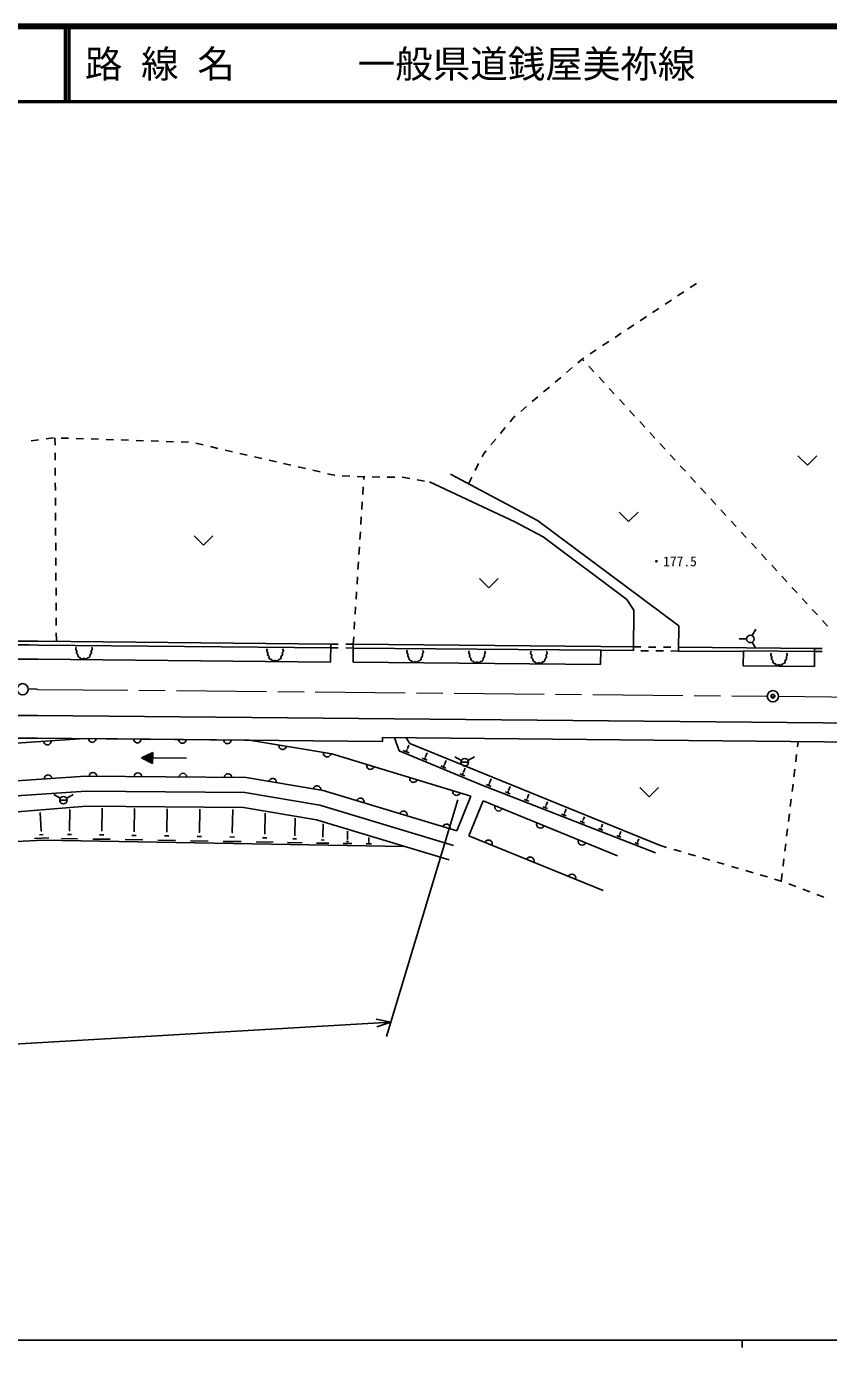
# Model space of a CAD drawing. Units: millimetres, scale not verified. Extents: x 40000 to 680000, y 20000 to 380000.
# Drawn here: x 172585 to 279497, y 204000 to 380000 of the extents above; entities that cross this region are included whole.
import ezdxf
from ezdxf.enums import TextEntityAlignment as Align

# ---------------------------------------------------------------- set-up
doc = ezdxf.new("R2010")
doc.units = ezdxf.units.MM
doc.header["$LTSCALE"] = 1000
doc.header["$PDMODE"] = 32
doc.header["$PDSIZE"] = 500
doc.linetypes.add('CHAIN', pattern=[18.5, 12, -1.5, 3.5, -1.5])
for name, color, linetype, lineweight in [('M-BGD', 7, 'Continuous', 25), ('M-BMK', 2, 'CHAIN', 13), ('M-BMK-SRVR', 3, 'Continuous', 25), ('M-STR-STRC', 7, 'Continuous', 25), ('M-TTL', 2, 'Continuous', 140), ('M-TTL-BAND', 7, 'Continuous', 25), ('M-TTL-LINE', 7, 'Continuous', 50)]:
    doc.layers.add(name, color=color, linetype=linetype, lineweight=lineweight)
doc.layers.add('M-TTL-TXT', color=7, linetype='Continuous')
doc.styles.add('ＭＳ ゴシック', font='')
doc.styles.get('ＭＳ ゴシック').set_extended_font_data('MS Gothic')

msp = doc.modelspace()

# ---------------------------------------------------------------- linework, layer by layer
at = {"layer": 'M-BGD'}
for p, q in [((261047, 345199), (261881, 345751)), ((257711, 342992), (258545, 343544)), ((259379, 344096), (260213, 344647)), ((256043, 341889), (256877, 342441)), ((252707, 339682), (253541, 340234)), ((254375, 340786), (255209, 341337)), ((249371, 337475), (250205, 338027)), ((251039, 338579), (251873, 339131)), ((247702, 336372), (248536, 336924)), ((244566, 333900), (245327, 334548)), ((246089, 335196), (246668, 335688)), ((246668, 335688), (246868, 335820)), ((246875, 335463), (246668, 335688)), ((248228, 333990), (247552, 334726)), ((243042, 332604), (243804, 333252)), ((249582, 332518), (248905, 333254)), ((241519, 331309), (242280, 331956)), ((250935, 331045), (250258, 331781)), ((238472, 328717), (239233, 329365)), ((239995, 330013), (240757, 330661)), ((252289, 329573), (251612, 330309)), ((237039, 327332), (237504, 327894)), ((237504, 327894), (237710, 328069)), ((253642, 328100), (252965, 328836)), ((254995, 326628), (254319, 327364)), ((235765, 325790), (236402, 326561)), ((256349, 325155), (255672, 325891)), ((173224, 324808), (174217, 324930)), ((175210, 325051), (176202, 325173)), ((176395, 325196), (176402, 324196)), ((177200, 325170), (178200, 325138)), ((179199, 325105), (180199, 325072)), ((181198, 325040), (182198, 325007)), ((183197, 324974), (184197, 324942)), ((185196, 324909), (186196, 324877)), ((187195, 324844), (188195, 324811)), ((189194, 324779), (190193, 324746)), ((191193, 324714), (192192, 324681)), ((193192, 324648), (194191, 324616)), ((195176, 324469), (196150, 324244)), ((197125, 324019), (198099, 323794)), ((234492, 324248), (235129, 325019)), ((257702, 323683), (257025, 324419)), ((176409, 323196), (176415, 322196)), ((199073, 323569), (200048, 323344)), ((201022, 323119), (201996, 322894)), ((202971, 322669), (203945, 322444)), ((204919, 322218), (205894, 321993)), ((233309, 322646), (233536, 323091)), ((233536, 323091), (233855, 323477)), ((259056, 322210), (258379, 322946)), ((275417, 322786), (276667, 321536)), ((277917, 322786), (276667, 321536)), ((176422, 321196), (176429, 320197)), ((206868, 321768), (207842, 321543)), ((208817, 321318), (209791, 321093)), ((210765, 320868), (211740, 320643)), ((212714, 320418), (213592, 320215)), ((229105, 320351), (240715, 314183)), ((232402, 320863), (232856, 321755)), ((260409, 320738), (259732, 321474)), ((176436, 319197), (176442, 318197)), ((213592, 320215), (213691, 320209)), ((214689, 320151), (215687, 320092)), ((216686, 320033), (217558, 319981)), ((217410, 317654), (217474, 318652)), ((217537, 319650), (217558, 319981)), ((217558, 319981), (217684, 319981)), ((218684, 319978), (219684, 319975)), ((220684, 319972), (221684, 319969)), ((222682, 319946), (223668, 319775)), ((224653, 319605), (225638, 319434)), ((226326, 319315), (237684, 314015)), ((231495, 319081), (231949, 319972)), ((261762, 319265), (261086, 320001)), ((176449, 317197), (176456, 316197)), ((263116, 317793), (262439, 318529)), ((264469, 316320), (263793, 317057)), ((176463, 315197), (176470, 314197)), ((217284, 315658), (217347, 316656)), ((251599, 315278), (252849, 314028)), ((254099, 315278), (252849, 314028)), ((265823, 314848), (265146, 315584)), ((217157, 313662), (217220, 314660)), ((237684, 314015), (241470, 311996)), ((240715, 314183), (259520, 300132)), ((267176, 313375), (266499, 314112)), ((176476, 313197), (176483, 312197)), ((194938, 312131), (196188, 310881)), ((197438, 312131), (196188, 310881)), ((217030, 311666), (217094, 312664)), ((241470, 311996), (252619, 303666)), ((268530, 311903), (267853, 312639)), ((176490, 311197), (176497, 310197)), ((216903, 309670), (216967, 310668)), ((269883, 310430), (269206, 311167)), ((176503, 309197), (176510, 308197)), ((216777, 307674), (216840, 308672)), ((271236, 308958), (270560, 309694)), ((272590, 307485), (271913, 308222)), ((176517, 307197), (176524, 306197)), ((216650, 305678), (216713, 306676)), ((232959, 306476), (234209, 305226)), ((235459, 306476), (234209, 305226)), ((273943, 306013), (273267, 306749)), ((176530, 305197), (176537, 304197)), ((216523, 303682), (216587, 304680)), ((275297, 304540), (274620, 305277)), ((176544, 303197), (176551, 302197)), ((252619, 303666), (253539, 302257)), ((276650, 303068), (275973, 303804)), ((176558, 301197), (176564, 300197)), ((216397, 301686), (216460, 302684)), ((253489, 296845), (253539, 302257)), ((278004, 301595), (277327, 302332)), ((216270, 299691), (216333, 300689)), ((259488, 296789), (259520, 300132)), ((269316, 298842), (269816, 299708)), ((279357, 300123), (278680, 300859)), ((213139, 297223), (174140, 297587)), ((213143, 297723), (174145, 298087)), ((176571, 299197), (176578, 298197)), ((213143, 297723), (213121, 295323)), ((213143, 297723), (214143, 297713)), ((215143, 297704), (216143, 297695)), ((216143, 297695), (216121, 295295)), ((216143, 297695), (216206, 298693)), ((249142, 297386), (216143, 297695)), ((268566, 298409), (267566, 298409)), ((269316, 297976), (269816, 297110)), ((174123, 295688), (213121, 295323)), ((213139, 297223), (214139, 297213)), ((215138, 297204), (216138, 297195)), ((249137, 296886), (216138, 297195)), ((249137, 296886), (249119, 294986)), ((249137, 296886), (253489, 296845)), ((249142, 297386), (253493, 297345)), ((253493, 297345), (254493, 297336)), ((255489, 296826), (254489, 296836)), ((255493, 297326), (256493, 297317)), ((257489, 296808), (256489, 296817)), ((257493, 297308), (258493, 297298)), ((259488, 296789), (258488, 296798)), ((259488, 296789), (268136, 296708)), ((259493, 297289), (277640, 297119)), ((268137, 296808), (268118, 294808)), ((268137, 296808), (277637, 296719)), ((277637, 296719), (277618, 294719)), ((277640, 297119), (277637, 296719)), ((277637, 296719), (278637, 296710)), ((277640, 297119), (278640, 297150)), ((216121, 295295), (249119, 294986)), ((268118, 294808), (277618, 294719)), ((174052, 288188), (429041, 285802)), ((136436, 282126), (180323, 285129)), ((174024, 285188), (220022, 284758)), ((180323, 285129), (202305, 284923)), ((220027, 285258), (220022, 284758)), ((220027, 285258), (385020, 283714)), ((221623, 285243), (222251, 283513)), ((223690, 284455), (223176, 285228)), ((202305, 284923), (213290, 283075)), ((222251, 283513), (233209, 278989)), ((222796, 283559), (223603, 283226)), ((223182, 283636), (223383, 283552)), ((223341, 283806), (223391, 283785)), ((223366, 283796), (223562, 284272)), ((256956, 270908), (223690, 284455)), ((275357, 284021), (275445, 284739)), ((187912, 282558), (189419, 283294)), ((189405, 281794), (187912, 282558)), ((188011, 282507), (189411, 282494)), ((188012, 282607), (189412, 282594)), ((188210, 282405), (189410, 282394)), ((188213, 282705), (189413, 282694)), ((188409, 282303), (189409, 282294)), ((188414, 282803), (189414, 282794)), ((188608, 282201), (189408, 282194)), ((188615, 282901), (189415, 282894)), ((188808, 282100), (189407, 282094)), ((188816, 283000), (189416, 282994)), ((189007, 281998), (189407, 281994)), ((189017, 283098), (189417, 283094)), ((189206, 281896), (189406, 281894)), ((189218, 283196), (189418, 283194)), ((189419, 283294), (189405, 281794)), ((193912, 282502), (189412, 282544)), ((213290, 283075), (231838, 277477)), ((225315, 282519), (225976, 282246)), ((225631, 282582), (225797, 282513)), ((225762, 282721), (225803, 282704)), ((225782, 282713), (226001, 283243)), ((228276, 281687), (228318, 281669)), ((228297, 281678), (228520, 282218)), ((230567, 282219), (229701, 282719)), ((230500, 281969), (231500, 281969)), ((231433, 282219), (232299, 282719)), ((275116, 282035), (275236, 283028)), ((180471, 280127), (137219, 277167)), ((201864, 279927), (180471, 280127)), ((212149, 278197), (201864, 279927)), ((227826, 281482), (228493, 281207)), ((228145, 281546), (228311, 281477)), ((230342, 280443), (231015, 280165)), ((230664, 280507), (230832, 280438)), ((230796, 280649), (230839, 280632)), ((230817, 280641), (231044, 281190)), ((274874, 280050), (274995, 281043)), ((180530, 278127), (137532, 275184)), ((201688, 277929), (180530, 278127)), ((229938, 272827), (212149, 278197)), ((233209, 278989), (256433, 269914)), ((233846, 279008), (234528, 278742)), ((234169, 279079), (234339, 279012)), ((234299, 279224), (234342, 279208)), ((234320, 279216), (234536, 279768)), ((236702, 278084), (236868, 278019)), ((236829, 278225), (236871, 278209)), ((236850, 278217), (237055, 278742)), ((254337, 278633), (255587, 277383)), ((256837, 278633), (255587, 277383)), ((274633, 278065), (274754, 279057)), ((177089, 277171), (176223, 277671)), ((177022, 276921), (178022, 276921)), ((177955, 277171), (178821, 277671)), ((211692, 276245), (201688, 277929)), ((231838, 277477), (229938, 272827)), ((233458, 276815), (231566, 272186)), ((233458, 276815), (251346, 269504)), ((236388, 278015), (237052, 277756)), ((238913, 277029), (239558, 276776)), ((239218, 277095), (239379, 277032)), ((239341, 277233), (239382, 277217)), ((239362, 277225), (239556, 277723)), ((241855, 276241), (242040, 276712)), ((274391, 276079), (274512, 277072)), ((180589, 276126), (137948, 272707)), ((174564, 272829), (174431, 275280)), ((178337, 272876), (178388, 275700)), ((201511, 275930), (180589, 276126)), ((182619, 272882), (182672, 275857)), ((186943, 272814), (186996, 275816)), ((191285, 272746), (191339, 275776)), ((195645, 272678), (195699, 275735)), ((200024, 272609), (200079, 275694)), ((211235, 274294), (201511, 275930)), ((204350, 272471), (204398, 275194)), ((229497, 270871), (211692, 276245)), ((241419, 276049), (242047, 275804)), ((241716, 276114), (241872, 276053)), ((241836, 276248), (241875, 276233)), ((243907, 275077), (244517, 274838)), ((244196, 275140), (244348, 275080)), ((244312, 275270), (244351, 275255)), ((244332, 275263), (244505, 275708)), ((246790, 274292), (246954, 274711)), ((274150, 274094), (274271, 275087)), ((174503, 272826), (174625, 272832)), ((178270, 272877), (178404, 272875)), ((182547, 272883), (182691, 272881)), ((186870, 272816), (187015, 272813)), ((208367, 272243), (208407, 274519)), ((228919, 268957), (211235, 274294)), ((212091, 272029), (212122, 273775)), ((246378, 274111), (246971, 273880)), ((246658, 274173), (246806, 274115)), ((246772, 274299), (246809, 274285)), ((248831, 273153), (249407, 272928)), ((249103, 273212), (249247, 273156)), ((249213, 273335), (249249, 273321)), ((249231, 273328), (249385, 273721)), ((273909, 272108), (274029, 273101)), ((174833, 271615), (139012, 269673)), ((173642, 271801), (175591, 271907)), ((174346, 272328), (174834, 272355)), ((222948, 270759), (174833, 271615)), ((177245, 271822), (179391, 271784)), ((178060, 272345), (178596, 272335)), ((181443, 271748), (183753, 271707)), ((182320, 272310), (182897, 272300)), ((185758, 271671), (188086, 271629)), ((186641, 272237), (187223, 272227)), ((190091, 271594), (192437, 271552)), ((190981, 272165), (191567, 272154)), ((191211, 272747), (191358, 272745)), ((194442, 271516), (196806, 271474)), ((195339, 272092), (195930, 272081)), ((195571, 272679), (195719, 272676)), ((198811, 271439), (201194, 271396)), ((199715, 272018), (200311, 272008)), ((199949, 272610), (200098, 272608)), ((203199, 271360), (205460, 271320)), ((204057, 271911), (204622, 271901)), ((204279, 272472), (204420, 272470)), ((207375, 271286), (209324, 271251)), ((208115, 271760), (208602, 271752)), ((208306, 272244), (208428, 272242)), ((211250, 271217), (212903, 271188)), ((211877, 271619), (212291, 271612)), ((212040, 272030), (212143, 272028)), ((214786, 271154), (215940, 271134)), ((215224, 271435), (215512, 271430)), ((215337, 271721), (215409, 271720)), ((215373, 271721), (215392, 272788)), ((217858, 271100), (218577, 271087)), ((218131, 271275), (218311, 271271)), ((218201, 271453), (218246, 271453)), ((218224, 271453), (218232, 271931)), ((249455, 264875), (231566, 272186)), ((251267, 272201), (251825, 271983)), ((251531, 272258), (251671, 272204)), ((251638, 272378), (251673, 272364)), ((251655, 272371), (251799, 272738)), ((253686, 271256), (254227, 271044)), ((253942, 271312), (254077, 271259)), ((254045, 271427), (254079, 271414)), ((254062, 271420), (254196, 271762)), ((273667, 270123), (273788, 271116)), ((256956, 270908), (257916, 270626)), ((258875, 270345), (259835, 270064)), ((260795, 269783), (261754, 269502)), ((262714, 269220), (263674, 268939)), ((264633, 268658), (265593, 268377)), ((266552, 268096), (267512, 267814)), ((268472, 267533), (269431, 267252)), ((273426, 268138), (273546, 269130)), ((270391, 266971), (271351, 266690)), ((272310, 266408), (273184, 266152)), ((273184, 266152), (273305, 267145)), ((273184, 266152), (273268, 266121)), ((274203, 265767), (275138, 265413)), ((276074, 265059), (277009, 264705)), ((277944, 264351), (278879, 263997))]:
    msp.add_line(p, q, dxfattribs=at)
for centre in [(269066, 298409), (231000, 281969), (177522, 276921)]:
    msp.add_circle(centre, 500, dxfattribs=at)
for centre, radius, start, end in [((171278, -8299), 306400, 89.46397, 96.87926), ((171278, -8299), 305900, 89.46397, 96.87926), ((171278, -8299), 304000, 89.46397, 108.94451), ((179445, 297101), 300, 131.69646, 250.31174), ((179558, 296608), 300, 135.42173, 248.97879), ((179731, 296223), 300, 159.44719, 269.02338), ((180012, 296013), 300, 197.56364, 321.14954), ((180470, 296024), 300, 221.4806, 335.92433), ((180770, 296200), 300, 265.11616, 25.19228), ((180966, 296618), 300, 284.47614, 41.84201), ((181060, 297089), 300, 295.5816, 51.83622), ((204917, 296865), 300, 131.69646, 250.31174), ((205030, 296372), 300, 135.42173, 248.97879), ((205203, 295987), 300, 159.44719, 269.02338), ((205484, 295777), 300, 197.56364, 321.14954), ((206242, 295965), 300, 265.11616, 25.19228), ((206438, 296383), 300, 284.47614, 41.84201), ((206532, 296853), 300, 295.5816, 51.83622), ((223579, 296693), 300, 131.69646, 250.31174), ((223691, 296200), 300, 135.42173, 248.97879), ((223865, 295815), 300, 159.44719, 269.02338), ((224903, 295793), 300, 265.11616, 25.19228), ((225100, 296211), 300, 284.47614, 41.84201), ((225194, 296682), 300, 295.5816, 51.83622), ((231828, 296616), 300, 131.69646, 250.31174), ((231941, 296123), 300, 135.42173, 248.97879), ((232114, 295738), 300, 159.44719, 269.02338), ((233153, 295715), 300, 265.11616, 25.19228), ((233350, 296134), 300, 284.47614, 41.84201), ((233443, 296604), 300, 295.5816, 51.83622), ((240078, 296539), 300, 131.69646, 250.31174), ((240191, 296046), 300, 135.42173, 248.97879), ((240364, 295661), 300, 159.44719, 269.02338), ((241403, 295638), 300, 265.11616, 25.19228), ((241599, 296056), 300, 284.47614, 41.84201), ((241693, 296527), 300, 295.5816, 51.83622), ((272077, 296290), 300, 131.69646, 250.31174), ((272190, 295797), 300, 135.42173, 248.97879), ((273598, 295807), 300, 284.47614, 41.84201), ((273692, 296278), 300, 295.5816, 51.83622), ((205942, 295788), 300, 221.4806, 335.92433), ((224146, 295606), 300, 197.56364, 321.14954), ((224604, 295616), 300, 221.4806, 335.92433), ((232395, 295528), 300, 197.56364, 321.14954), ((232854, 295539), 300, 221.4806, 335.92433), ((240645, 295451), 300, 197.56364, 321.14954), ((241103, 295462), 300, 221.4806, 335.92433), ((272363, 295411), 300, 159.44719, 269.02338), ((272644, 295202), 300, 197.56364, 321.14954), ((273102, 295212), 300, 221.4806, 335.92433), ((273402, 295389), 300, 265.11616, 25.19228), ((171278, -8299), 296500, 89.46397, 108.94451), ((171278, -8299), 293500, 89.46397, 108.94451), ((181372, 285119), 500, 179.46397, 359.46397), ((175384, 284791), 500, 183.9151, 3.9151), ((187372, 285063), 500, 179.46397, 359.46397), ((193372, 285007), 500, 179.46397, 359.46397), ((199372, 284951), 500, 179.46397, 359.46397), ((206743, 284177), 500, 170.44745, 350.44745), ((212659, 283181), 500, 170.44745, 350.44745), ((218422, 281526), 500, 163.20465, 343.20465), ((175463, 279785), 500, 3.9151, 183.9151), ((181452, 280118), 500, 359.46397, 179.46397), ((187451, 280062), 500, 359.46397, 179.46397), ((193451, 280006), 500, 359.46397, 179.46397), ((199451, 279950), 500, 359.46397, 179.46397), ((224166, 279792), 500, 163.20465, 343.20465), ((205401, 279332), 500, 350.44745, 170.44745), ((211318, 278336), 500, 350.44745, 170.44745), ((229910, 278058), 500, 163.20465, 343.20465), ((217086, 276706), 500, 343.20465, 163.20465), ((222830, 274973), 500, 343.20465, 163.20465), ((235528, 275969), 500, 157.77038, 337.77038), ((228574, 273239), 500, 343.20465, 163.20465), ((241082, 273699), 500, 157.77038, 337.77038), ((234181, 271117), 500, 337.77038, 157.77038), ((246636, 271429), 500, 157.77038, 337.77038), ((239735, 268848), 500, 337.77038, 157.77038), ((245289, 266578), 500, 337.77038, 157.77038)]:
    msp.add_arc(centre, radius, start, end, dxfattribs=at)
at = {"layer": 'M-BMK'}
for p, q in [((174085, 291688), (271331, 290778)), ((272831, 290764), (371326, 289842))]:
    msp.add_line(p, q, dxfattribs=at)
msp.add_arc((171278, -8299), 300000, 89.46397, 89.7027, dxfattribs=at)
at = {"layer": 'M-BMK-SRVR'}
for centre in [(172085, 291700), (272081, 290771)]:
    msp.add_circle(centre, 750, dxfattribs=at)
msp.add_point((272081, 290771), dxfattribs=at)
at = {"layer": 'M-STR-STRC'}
for p, q in [((230100, 276957), (220587, 245438)), ((86220, 239509), (221164, 247353)), ((221164, 247353), (219206, 247758)), ((219266, 246724), (221164, 247353))]:
    msp.add_line(p, q, dxfattribs=at)
at = {"layer": 'M-TTL'}
msp.add_line((680000, 380000), (40000, 380000), dxfattribs=at)
at = {"layer": 'M-TTL-BAND'}
for p, q in [((40000, 205000), (579000, 205000)), ((268000, 205000), (268000, 204000))]:
    msp.add_line(p, q, dxfattribs=at)
at = {"layer": 'M-TTL-LINE'}
for p, q in [((177750, 380000), (177750, 370000)), ((178250, 380000), (178250, 370000)), ((40000, 370000), (680000, 370000))]:
    msp.add_line(p, q, dxfattribs=at)

# ---------------------------------------------------------------- texts
at = {"layer": 'M-BGD', "style": 'ＭＳ ゴシック'}
msp.add_text('・177.5', height=1320, dxfattribs=at).set_placement((255646, 308729), align=Align.MIDDLE_LEFT)
at = {"layer": 'M-TTL-TXT', "style": 'ＭＳ ゴシック'}
for s, p in [('路 線 名', (180380, 375000)), ('一般県道銭屋美祢線', (216734, 375000))]:
    msp.add_text(s, height=3666, dxfattribs=at).set_placement(p, align=Align.MIDDLE_LEFT)

doc.saveas('drawing.dxf')
